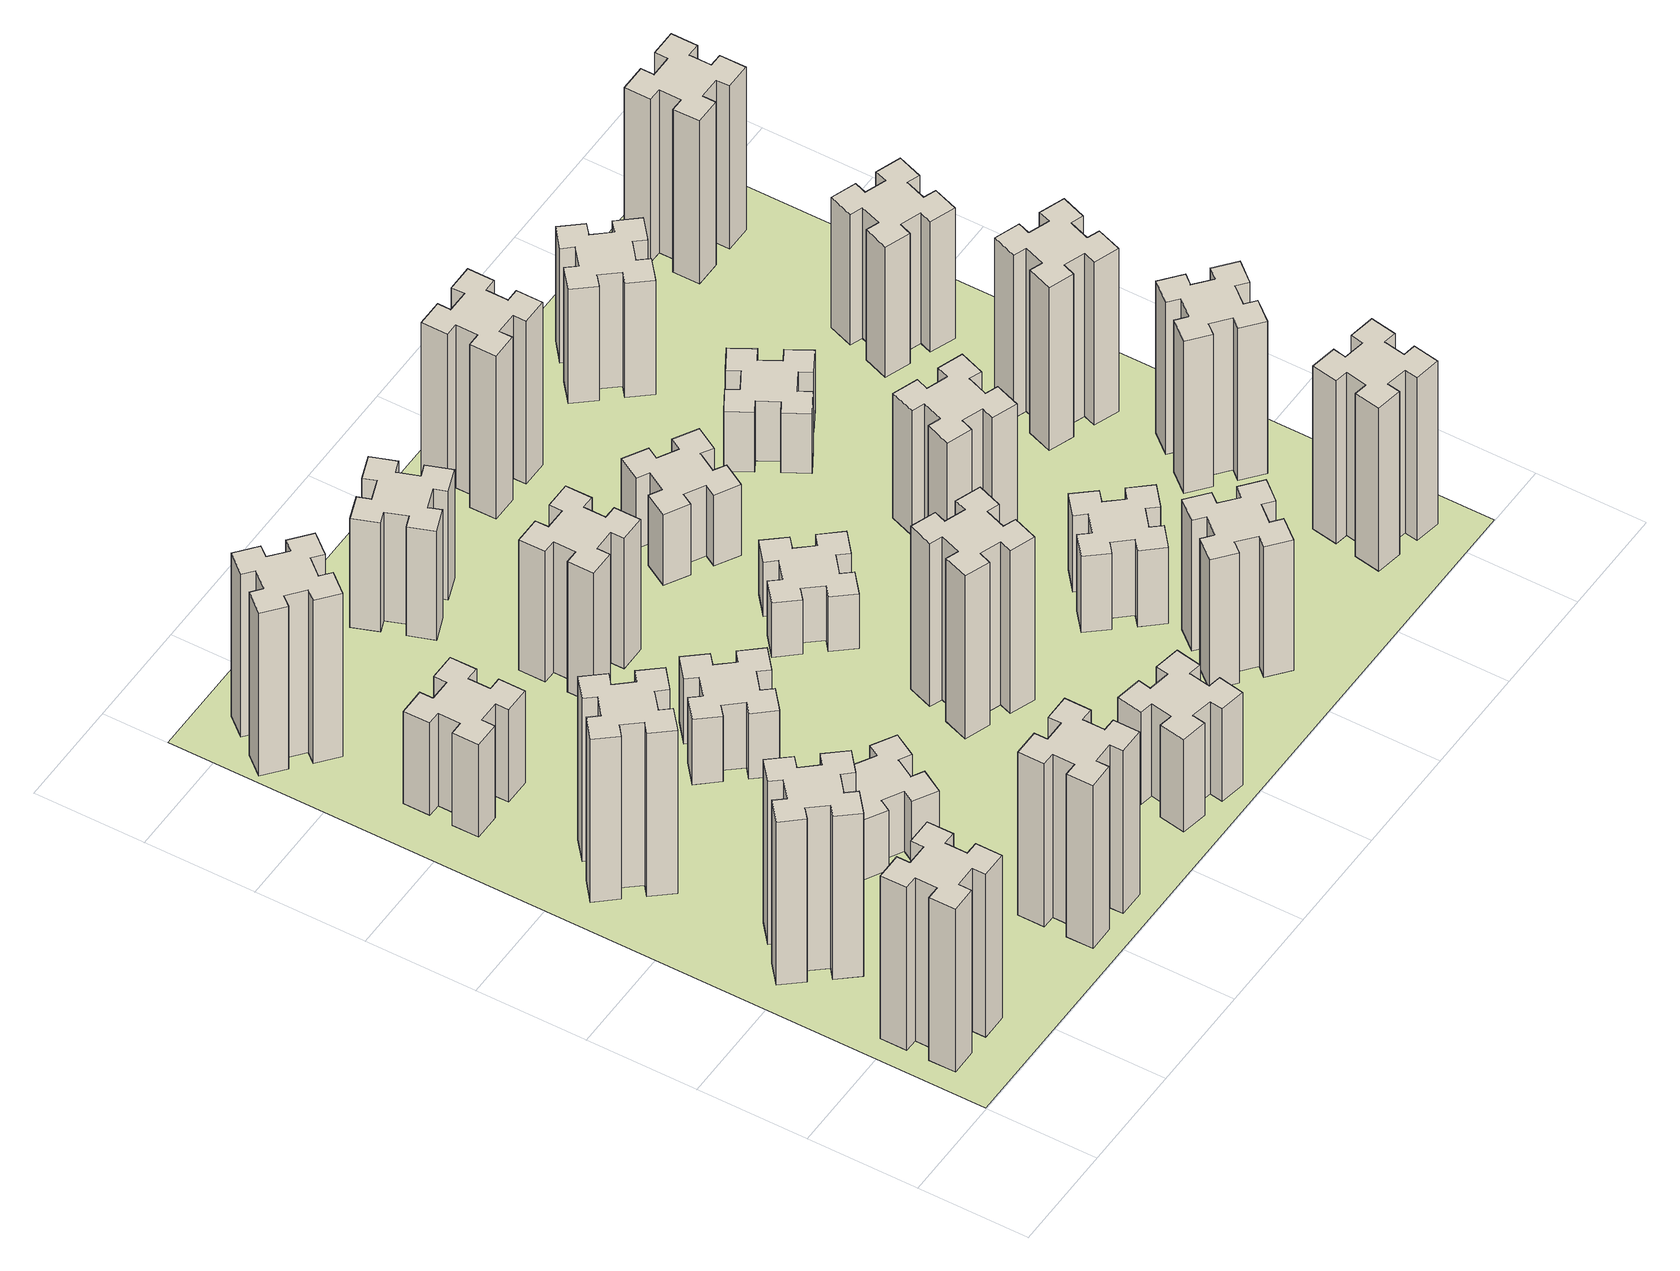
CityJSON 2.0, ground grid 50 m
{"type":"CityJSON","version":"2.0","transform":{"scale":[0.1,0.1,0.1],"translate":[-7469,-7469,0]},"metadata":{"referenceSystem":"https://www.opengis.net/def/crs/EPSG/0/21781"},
"CityObjects":{
"building1":{"type":"Building","attributes":{"class":"1000","function":"1000","usage":"1000","yearOfConstruction":2016,"roofType":"1000","measuredHeight":90,"storeysAboveGround":30,"storeysBelowGround":0},"geometry":[{"type":"Solid","lod":"1","boundaries":[[[[0,1,2,3,4,5,6,7,8,9,10,11,12,13,14,15,16,17,18,19]],[[17,16,20,21]],[[16,15,22,20]],[[15,14,23,22]],[[14,13,24,23]],[[13,12,25,24]],[[12,11,26,25]],[[11,10,27,26]],[[10,9,28,27]],[[9,8,29,28]],[[8,7,30,29]],[[7,6,31,30]],[[6,5,32,31]],[[5,4,33,32]],[[4,3,34,33]],[[3,2,35,34]],[[2,1,36,35]],[[1,0,37,36]],[[0,19,38,37]],[[19,18,39,38]],[[18,17,21,39]],[[24,25,26,27,28,29,30,31,32,33,34,35,36,37,38,39,21,20,22,23]]]]}]},
"building2":{"type":"Building","attributes":{"class":"1000","function":"1000","usage":"1000","yearOfConstruction":2016,"roofType":"1000","measuredHeight":90,"storeysAboveGround":30,"storeysBelowGround":0},"geometry":[{"type":"Solid","lod":"1","boundaries":[[[[40,41,42,43,44,45,46,47,48,49,50,51,52,53,54,55,56,57,58,59]],[[57,56,60,61]],[[56,55,62,60]],[[55,54,63,62]],[[54,53,64,63]],[[53,52,65,64]],[[52,51,66,65]],[[51,50,67,66]],[[50,49,68,67]],[[49,48,69,68]],[[48,47,70,69]],[[47,46,71,70]],[[46,45,72,71]],[[45,44,73,72]],[[44,43,74,73]],[[43,42,75,74]],[[42,41,76,75]],[[41,40,77,76]],[[40,59,78,77]],[[59,58,79,78]],[[58,57,61,79]],[[64,65,66,67,68,69,70,71,72,73,74,75,76,77,78,79,61,60,62,63]]]]}]},
"building3":{"type":"Building","attributes":{"class":"1000","function":"1000","usage":"1000","yearOfConstruction":2016,"roofType":"1000","measuredHeight":90,"storeysAboveGround":30,"storeysBelowGround":0},"geometry":[{"type":"Solid","lod":"1","boundaries":[[[[80,81,82,83,84,85,86,87,88,89,90,91,92,93,94,95,96,97,98,99]],[[97,96,100,101]],[[96,95,102,100]],[[95,94,103,102]],[[94,93,104,103]],[[93,92,105,104]],[[92,91,106,105]],[[91,90,107,106]],[[90,89,108,107]],[[89,88,109,108]],[[88,87,110,109]],[[87,86,111,110]],[[86,85,112,111]],[[85,84,113,112]],[[84,83,114,113]],[[83,82,115,114]],[[82,81,116,115]],[[81,80,117,116]],[[80,99,118,117]],[[99,98,119,118]],[[98,97,101,119]],[[104,105,106,107,108,109,110,111,112,113,114,115,116,117,118,119,101,100,102,103]]]]}]},
"building4":{"type":"Building","attributes":{"class":"1000","function":"1000","usage":"1000","yearOfConstruction":2016,"roofType":"1000","measuredHeight":51,"storeysAboveGround":30,"storeysBelowGround":0},"geometry":[{"type":"Solid","lod":"1","boundaries":[[[[120,121,122,123,124,125,126,127,128,129,130,131,132,133,134,135,136,137,138,139]],[[137,136,140,141]],[[136,135,142,140]],[[135,134,143,142]],[[134,133,144,143]],[[133,132,145,144]],[[132,131,146,145]],[[131,130,147,146]],[[130,129,148,147]],[[129,128,149,148]],[[128,127,150,149]],[[127,126,151,150]],[[126,125,152,151]],[[125,124,153,152]],[[124,123,154,153]],[[123,122,155,154]],[[122,121,156,155]],[[121,120,157,156]],[[120,139,158,157]],[[139,138,159,158]],[[138,137,141,159]],[[144,145,146,147,148,149,150,151,152,153,154,155,156,157,158,159,141,140,142,143]]]]}]},
"building5":{"type":"Building","attributes":{"class":"1000","function":"1000","usage":"1000","yearOfConstruction":2016,"roofType":"1000","measuredHeight":90,"storeysAboveGround":30,"storeysBelowGround":0},"geometry":[{"type":"Solid","lod":"1","boundaries":[[[[160,161,162,163,164,165,166,167,168,169,170,171,172,173,174,175,176,177,178,179]],[[177,176,180,181]],[[176,175,182,180]],[[175,174,183,182]],[[174,173,184,183]],[[173,172,185,184]],[[172,171,186,185]],[[171,170,187,186]],[[170,169,188,187]],[[169,168,189,188]],[[168,167,190,189]],[[167,166,191,190]],[[166,165,192,191]],[[165,164,193,192]],[[164,163,194,193]],[[163,162,195,194]],[[162,161,196,195]],[[161,160,197,196]],[[160,179,198,197]],[[179,178,199,198]],[[178,177,181,199]],[[184,185,186,187,188,189,190,191,192,193,194,195,196,197,198,199,181,180,182,183]]]]}]},
"building6":{"type":"Building","attributes":{"class":"1000","function":"1000","usage":"1000","yearOfConstruction":2016,"roofType":"1000","measuredHeight":90,"storeysAboveGround":30,"storeysBelowGround":0},"geometry":[{"type":"Solid","lod":"1","boundaries":[[[[200,201,202,203,204,205,206,207,208,209,210,211,212,213,214,215,216,217,218,219]],[[217,216,220,221]],[[216,215,222,220]],[[215,214,223,222]],[[214,213,224,223]],[[213,212,225,224]],[[212,211,226,225]],[[211,210,227,226]],[[210,209,228,227]],[[209,208,229,228]],[[208,207,230,229]],[[207,206,231,230]],[[206,205,232,231]],[[205,204,233,232]],[[204,203,234,233]],[[203,202,235,234]],[[202,201,236,235]],[[201,200,237,236]],[[200,219,238,237]],[[219,218,239,238]],[[218,217,221,239]],[[224,225,226,227,228,229,230,231,232,233,234,235,236,237,238,239,221,220,222,223]]]]}]},
"building7":{"type":"Building","attributes":{"class":"1000","function":"1000","usage":"1000","yearOfConstruction":2016,"roofType":"1000","measuredHeight":33,"storeysAboveGround":30,"storeysBelowGround":0},"geometry":[{"type":"Solid","lod":"1","boundaries":[[[[240,241,242,243,244,245,246,247,248,249,250,251,252,253,254,255,256,257,258,259]],[[257,256,260,261]],[[256,255,262,260]],[[255,254,263,262]],[[254,253,264,263]],[[253,252,265,264]],[[252,251,266,265]],[[251,250,267,266]],[[250,249,268,267]],[[249,248,269,268]],[[248,247,270,269]],[[247,246,271,270]],[[246,245,272,271]],[[245,244,273,272]],[[244,243,274,273]],[[243,242,275,274]],[[242,241,276,275]],[[241,240,277,276]],[[240,259,278,277]],[[259,258,279,278]],[[258,257,261,279]],[[264,265,266,267,268,269,270,271,272,273,274,275,276,277,278,279,261,260,262,263]]]]}]},
"building8":{"type":"Building","attributes":{"class":"1000","function":"1000","usage":"1000","yearOfConstruction":2016,"roofType":"1000","measuredHeight":36,"storeysAboveGround":30,"storeysBelowGround":0},"geometry":[{"type":"Solid","lod":"1","boundaries":[[[[280,281,282,283,284,285,286,287,288,289,290,291,292,293,294,295,296,297,298,299]],[[297,296,300,301]],[[296,295,302,300]],[[295,294,303,302]],[[294,293,304,303]],[[293,292,305,304]],[[292,291,306,305]],[[291,290,307,306]],[[290,289,308,307]],[[289,288,309,308]],[[288,287,310,309]],[[287,286,311,310]],[[286,285,312,311]],[[285,284,313,312]],[[284,283,314,313]],[[283,282,315,314]],[[282,281,316,315]],[[281,280,317,316]],[[280,299,318,317]],[[299,298,319,318]],[[298,297,301,319]],[[304,305,306,307,308,309,310,311,312,313,314,315,316,317,318,319,301,300,302,303]]]]}]},
"building9":{"type":"Building","attributes":{"class":"1000","function":"1000","usage":"1000","yearOfConstruction":2016,"roofType":"1000","measuredHeight":51,"storeysAboveGround":30,"storeysBelowGround":0},"geometry":[{"type":"Solid","lod":"1","boundaries":[[[[320,321,322,323,324,325,326,327,328,329,330,331,332,333,334,335,336,337,338,339]],[[337,336,340,341]],[[336,335,342,340]],[[335,334,343,342]],[[334,333,344,343]],[[333,332,345,344]],[[332,331,346,345]],[[331,330,347,346]],[[330,329,348,347]],[[329,328,349,348]],[[328,327,350,349]],[[327,326,351,350]],[[326,325,352,351]],[[325,324,353,352]],[[324,323,354,353]],[[323,322,355,354]],[[322,321,356,355]],[[321,320,357,356]],[[320,339,358,357]],[[339,338,359,358]],[[338,337,341,359]],[[344,345,346,347,348,349,350,351,352,353,354,355,356,357,358,359,341,340,342,343]]]]}]},
"building10":{"type":"Building","attributes":{"class":"1000","function":"1000","usage":"1000","yearOfConstruction":2016,"roofType":"1000","measuredHeight":72,"storeysAboveGround":30,"storeysBelowGround":0},"geometry":[{"type":"Solid","lod":"1","boundaries":[[[[360,361,362,363,364,365,366,367,368,369,370,371,372,373,374,375,376,377,378,379]],[[377,376,380,381]],[[376,375,382,380]],[[375,374,383,382]],[[374,373,384,383]],[[373,372,385,384]],[[372,371,386,385]],[[371,370,387,386]],[[370,369,388,387]],[[369,368,389,388]],[[368,367,390,389]],[[367,366,391,390]],[[366,365,392,391]],[[365,364,393,392]],[[364,363,394,393]],[[363,362,395,394]],[[362,361,396,395]],[[361,360,397,396]],[[360,379,398,397]],[[379,378,399,398]],[[378,377,381,399]],[[384,385,386,387,388,389,390,391,392,393,394,395,396,397,398,399,381,380,382,383]]]]}]},
"building11":{"type":"Building","attributes":{"class":"1000","function":"1000","usage":"1000","yearOfConstruction":2016,"roofType":"1000","measuredHeight":60,"storeysAboveGround":30,"storeysBelowGround":0},"geometry":[{"type":"Solid","lod":"1","boundaries":[[[[400,401,402,403,404,405,406,407,408,409,410,411,412,413,414,415,416,417,418,419]],[[417,416,420,421]],[[416,415,422,420]],[[415,414,423,422]],[[414,413,424,423]],[[413,412,425,424]],[[412,411,426,425]],[[411,410,427,426]],[[410,409,428,427]],[[409,408,429,428]],[[408,407,430,429]],[[407,406,431,430]],[[406,405,432,431]],[[405,404,433,432]],[[404,403,434,433]],[[403,402,435,434]],[[402,401,436,435]],[[401,400,437,436]],[[400,419,438,437]],[[419,418,439,438]],[[418,417,421,439]],[[424,425,426,427,428,429,430,431,432,433,434,435,436,437,438,439,421,420,422,423]]]]}]},
"building12":{"type":"Building","attributes":{"class":"1000","function":"1000","usage":"1000","yearOfConstruction":2016,"roofType":"1000","measuredHeight":90,"storeysAboveGround":30,"storeysBelowGround":0},"geometry":[{"type":"Solid","lod":"1","boundaries":[[[[440,441,442,443,444,445,446,447,448,449,450,451,452,453,454,455,456,457,458,459]],[[457,456,460,461]],[[456,455,462,460]],[[455,454,463,462]],[[454,453,464,463]],[[453,452,465,464]],[[452,451,466,465]],[[451,450,467,466]],[[450,449,468,467]],[[449,448,469,468]],[[448,447,470,469]],[[447,446,471,470]],[[446,445,472,471]],[[445,444,473,472]],[[444,443,474,473]],[[443,442,475,474]],[[442,441,476,475]],[[441,440,477,476]],[[440,459,478,477]],[[459,458,479,478]],[[458,457,461,479]],[[464,465,466,467,468,469,470,471,472,473,474,475,476,477,478,479,461,460,462,463]]]]}]},
"building13":{"type":"Building","attributes":{"class":"1000","function":"1000","usage":"1000","yearOfConstruction":2016,"roofType":"1000","measuredHeight":30,"storeysAboveGround":30,"storeysBelowGround":0},"geometry":[{"type":"Solid","lod":"1","boundaries":[[[[480,481,482,483,484,485,486,487,488,489,490,491,492,493,494,495,496,497,498,499]],[[497,496,500,501]],[[496,495,502,500]],[[495,494,503,502]],[[494,493,504,503]],[[493,492,505,504]],[[492,491,506,505]],[[491,490,507,506]],[[490,489,508,507]],[[489,488,509,508]],[[488,487,510,509]],[[487,486,511,510]],[[486,485,512,511]],[[485,484,513,512]],[[484,483,514,513]],[[483,482,515,514]],[[482,481,516,515]],[[481,480,517,516]],[[480,499,518,517]],[[499,498,519,518]],[[498,497,501,519]],[[504,505,506,507,508,509,510,511,512,513,514,515,516,517,518,519,501,500,502,503]]]]}]},
"building14":{"type":"Building","attributes":{"class":"1000","function":"1000","usage":"1000","yearOfConstruction":2016,"roofType":"1000","measuredHeight":39,"storeysAboveGround":30,"storeysBelowGround":0},"geometry":[{"type":"Solid","lod":"1","boundaries":[[[[520,521,522,523,524,525,526,527,528,529,530,531,532,533,534,535,536,537,538,539]],[[537,536,540,541]],[[536,535,542,540]],[[535,534,543,542]],[[534,533,544,543]],[[533,532,545,544]],[[532,531,546,545]],[[531,530,547,546]],[[530,529,548,547]],[[529,528,549,548]],[[528,527,550,549]],[[527,526,551,550]],[[526,525,552,551]],[[525,524,553,552]],[[524,523,554,553]],[[523,522,555,554]],[[522,521,556,555]],[[521,520,557,556]],[[520,539,558,557]],[[539,538,559,558]],[[538,537,541,559]],[[544,545,546,547,548,549,550,551,552,553,554,555,556,557,558,559,541,540,542,543]]]]}]},
"building15":{"type":"Building","attributes":{"class":"1000","function":"1000","usage":"1000","yearOfConstruction":2016,"roofType":"1000","measuredHeight":72,"storeysAboveGround":30,"storeysBelowGround":0},"geometry":[{"type":"Solid","lod":"1","boundaries":[[[[560,561,562,563,564,565,566,567,568,569,570,571,572,573,574,575,576,577,578,579]],[[577,576,580,581]],[[576,575,582,580]],[[575,574,583,582]],[[574,573,584,583]],[[573,572,585,584]],[[572,571,586,585]],[[571,570,587,586]],[[570,569,588,587]],[[569,568,589,588]],[[568,567,590,589]],[[567,566,591,590]],[[566,565,592,591]],[[565,564,593,592]],[[564,563,594,593]],[[563,562,595,594]],[[562,561,596,595]],[[561,560,597,596]],[[560,579,598,597]],[[579,578,599,598]],[[578,577,581,599]],[[584,585,586,587,588,589,590,591,592,593,594,595,596,597,598,599,581,580,582,583]]]]}]},
"building16":{"type":"Building","attributes":{"class":"1000","function":"1000","usage":"1000","yearOfConstruction":2016,"roofType":"1000","measuredHeight":90,"storeysAboveGround":30,"storeysBelowGround":0},"geometry":[{"type":"Solid","lod":"1","boundaries":[[[[600,601,602,603,604,605,606,607,608,609,610,611,612,613,614,615,616,617,618,619]],[[617,616,620,621]],[[616,615,622,620]],[[615,614,623,622]],[[614,613,624,623]],[[613,612,625,624]],[[612,611,626,625]],[[611,610,627,626]],[[610,609,628,627]],[[609,608,629,628]],[[608,607,630,629]],[[607,606,631,630]],[[606,605,632,631]],[[605,604,633,632]],[[604,603,634,633]],[[603,602,635,634]],[[602,601,636,635]],[[601,600,637,636]],[[600,619,638,637]],[[619,618,639,638]],[[618,617,621,639]],[[624,625,626,627,628,629,630,631,632,633,634,635,636,637,638,639,621,620,622,623]]]]}]},
"building17":{"type":"Building","attributes":{"class":"1000","function":"1000","usage":"1000","yearOfConstruction":2016,"roofType":"1000","measuredHeight":42,"storeysAboveGround":30,"storeysBelowGround":0},"geometry":[{"type":"Solid","lod":"1","boundaries":[[[[640,641,642,643,644,645,646,647,648,649,650,651,652,653,654,655,656,657,658,659]],[[657,656,660,661]],[[656,655,662,660]],[[655,654,663,662]],[[654,653,664,663]],[[653,652,665,664]],[[652,651,666,665]],[[651,650,667,666]],[[650,649,668,667]],[[649,648,669,668]],[[648,647,670,669]],[[647,646,671,670]],[[646,645,672,671]],[[645,644,673,672]],[[644,643,674,673]],[[643,642,675,674]],[[642,641,676,675]],[[641,640,677,676]],[[640,659,678,677]],[[659,658,679,678]],[[658,657,661,679]],[[664,665,666,667,668,669,670,671,672,673,674,675,676,677,678,679,661,660,662,663]]]]}]},
"building18":{"type":"Building","attributes":{"class":"1000","function":"1000","usage":"1000","yearOfConstruction":2016,"roofType":"1000","measuredHeight":69,"storeysAboveGround":30,"storeysBelowGround":0},"geometry":[{"type":"Solid","lod":"1","boundaries":[[[[680,681,682,683,684,685,686,687,688,689,690,691,692,693,694,695,696,697,698,699]],[[697,696,700,701]],[[696,695,702,700]],[[695,694,703,702]],[[694,693,704,703]],[[693,692,705,704]],[[692,691,706,705]],[[691,690,707,706]],[[690,689,708,707]],[[689,688,709,708]],[[688,687,710,709]],[[687,686,711,710]],[[686,685,712,711]],[[685,684,713,712]],[[684,683,714,713]],[[683,682,715,714]],[[682,681,716,715]],[[681,680,717,716]],[[680,699,718,717]],[[699,698,719,718]],[[698,697,701,719]],[[704,705,706,707,708,709,710,711,712,713,714,715,716,717,718,719,701,700,702,703]]]]}]},
"building19":{"type":"Building","attributes":{"class":"1000","function":"1000","usage":"1000","yearOfConstruction":2016,"roofType":"1000","measuredHeight":33,"storeysAboveGround":30,"storeysBelowGround":0},"geometry":[{"type":"Solid","lod":"1","boundaries":[[[[720,721,722,723,724,725,726,727,728,729,730,731,732,733,734,735,736,737,738,739]],[[737,736,740,741]],[[736,735,742,740]],[[735,734,743,742]],[[734,733,744,743]],[[733,732,745,744]],[[732,731,746,745]],[[731,730,747,746]],[[730,729,748,747]],[[729,728,749,748]],[[728,727,750,749]],[[727,726,751,750]],[[726,725,752,751]],[[725,724,753,752]],[[724,723,754,753]],[[723,722,755,754]],[[722,721,756,755]],[[721,720,757,756]],[[720,739,758,757]],[[739,738,759,758]],[[738,737,741,759]],[[744,745,746,747,748,749,750,751,752,753,754,755,756,757,758,759,741,740,742,743]]]]}]},
"building20":{"type":"Building","attributes":{"class":"1000","function":"1000","usage":"1000","yearOfConstruction":2016,"roofType":"1000","measuredHeight":90,"storeysAboveGround":30,"storeysBelowGround":0},"geometry":[{"type":"Solid","lod":"1","boundaries":[[[[760,761,762,763,764,765,766,767,768,769,770,771,772,773,774,775,776,777,778,779]],[[777,776,780,781]],[[776,775,782,780]],[[775,774,783,782]],[[774,773,784,783]],[[773,772,785,784]],[[772,771,786,785]],[[771,770,787,786]],[[770,769,788,787]],[[769,768,789,788]],[[768,767,790,789]],[[767,766,791,790]],[[766,765,792,791]],[[765,764,793,792]],[[764,763,794,793]],[[763,762,795,794]],[[762,761,796,795]],[[761,760,797,796]],[[760,779,798,797]],[[779,778,799,798]],[[778,777,781,799]],[[784,785,786,787,788,789,790,791,792,793,794,795,796,797,798,799,781,780,782,783]]]]}]},
"building21":{"type":"Building","attributes":{"class":"1000","function":"1000","usage":"1000","yearOfConstruction":2016,"roofType":"1000","measuredHeight":63,"storeysAboveGround":30,"storeysBelowGround":0},"geometry":[{"type":"Solid","lod":"1","boundaries":[[[[800,801,802,803,804,805,806,807,808,809,810,811,812,813,814,815,816,817,818,819]],[[817,816,820,821]],[[816,815,822,820]],[[815,814,823,822]],[[814,813,824,823]],[[813,812,825,824]],[[812,811,826,825]],[[811,810,827,826]],[[810,809,828,827]],[[809,808,829,828]],[[808,807,830,829]],[[807,806,831,830]],[[806,805,832,831]],[[805,804,833,832]],[[804,803,834,833]],[[803,802,835,834]],[[802,801,836,835]],[[801,800,837,836]],[[800,819,838,837]],[[819,818,839,838]],[[818,817,821,839]],[[824,825,826,827,828,829,830,831,832,833,834,835,836,837,838,839,821,820,822,823]]]]}]},
"building22":{"type":"Building","attributes":{"class":"1000","function":"1000","usage":"1000","yearOfConstruction":2016,"roofType":"1000","measuredHeight":84,"storeysAboveGround":30,"storeysBelowGround":0},"geometry":[{"type":"Solid","lod":"1","boundaries":[[[[840,841,842,843,844,845,846,847,848,849,850,851,852,853,854,855,856,857,858,859]],[[857,856,860,861]],[[856,855,862,860]],[[855,854,863,862]],[[854,853,864,863]],[[853,852,865,864]],[[852,851,866,865]],[[851,850,867,866]],[[850,849,868,867]],[[849,848,869,868]],[[848,847,870,869]],[[847,846,871,870]],[[846,845,872,871]],[[845,844,873,872]],[[844,843,874,873]],[[843,842,875,874]],[[842,841,876,875]],[[841,840,877,876]],[[840,859,878,877]],[[859,858,879,878]],[[858,857,861,879]],[[864,865,866,867,868,869,870,871,872,873,874,875,876,877,878,879,861,860,862,863]]]]}]},
"building23":{"type":"Building","attributes":{"class":"1000","function":"1000","usage":"1000","yearOfConstruction":2016,"roofType":"1000","measuredHeight":90,"storeysAboveGround":30,"storeysBelowGround":0},"geometry":[{"type":"Solid","lod":"1","boundaries":[[[[880,881,882,883,884,885,886,887,888,889,890,891,892,893,894,895,896,897,898,899]],[[897,896,900,901]],[[896,895,902,900]],[[895,894,903,902]],[[894,893,904,903]],[[893,892,905,904]],[[892,891,906,905]],[[891,890,907,906]],[[890,889,908,907]],[[889,888,909,908]],[[888,887,910,909]],[[887,886,911,910]],[[886,885,912,911]],[[885,884,913,912]],[[884,883,914,913]],[[883,882,915,914]],[[882,881,916,915]],[[881,880,917,916]],[[880,899,918,917]],[[899,898,919,918]],[[898,897,901,919]],[[904,905,906,907,908,909,910,911,912,913,914,915,916,917,918,919,901,900,902,903]]]]}]},
"building24":{"type":"Building","attributes":{"class":"1000","function":"1000","usage":"1000","yearOfConstruction":2016,"roofType":"1000","measuredHeight":72,"storeysAboveGround":30,"storeysBelowGround":0},"geometry":[{"type":"Solid","lod":"1","boundaries":[[[[920,921,922,923,924,925,926,927,928,929,930,931,932,933,934,935,936,937,938,939]],[[937,936,940,941]],[[936,935,942,940]],[[935,934,943,942]],[[934,933,944,943]],[[933,932,945,944]],[[932,931,946,945]],[[931,930,947,946]],[[930,929,948,947]],[[929,928,949,948]],[[928,927,950,949]],[[927,926,951,950]],[[926,925,952,951]],[[925,924,953,952]],[[924,923,954,953]],[[923,922,955,954]],[[922,921,956,955]],[[921,920,957,956]],[[920,939,958,957]],[[939,938,959,958]],[[938,937,941,959]],[[944,945,946,947,948,949,950,951,952,953,954,955,956,957,958,959,941,940,942,943]]]]}]},
"building25":{"type":"Building","attributes":{"class":"1000","function":"1000","usage":"1000","yearOfConstruction":2016,"roofType":"1000","measuredHeight":90,"storeysAboveGround":30,"storeysBelowGround":0},"geometry":[{"type":"Solid","lod":"1","boundaries":[[[[960,961,962,963,964,965,966,967,968,969,970,971,972,973,974,975,976,977,978,979]],[[977,976,980,981]],[[976,975,982,980]],[[975,974,983,982]],[[974,973,984,983]],[[973,972,985,984]],[[972,971,986,985]],[[971,970,987,986]],[[970,969,988,987]],[[969,968,989,988]],[[968,967,990,989]],[[967,966,991,990]],[[966,965,992,991]],[[965,964,993,992]],[[964,963,994,993]],[[963,962,995,994]],[[962,961,996,995]],[[961,960,997,996]],[[960,979,998,997]],[[979,978,999,998]],[[978,977,981,999]],[[984,985,986,987,988,989,990,991,992,993,994,995,996,997,998,999,981,980,982,983]]]]}]},
"landuse1":{"type":"LandUse","attributes":{"name":"plot1","function":"1010"},"geometry":[{"type":"MultiSurface","lod":"1","boundaries":[[[1000,1001,1002,1003]]]}]}
},
"vertices":[
[165,425,0],[165,325,0],[105,325,0],[105,205,0],[225,205,0],[225,265,0],[325,265,0],[325,205,0],[445,205,0],[445,325,0],[385,325,0],[385,425,0],[445,425,0],[445,545,0],[325,545,0],[325,485,0],[225,485,0],[225,545,0],[105,545,0],[105,425,0],[225,485,900],[225,545,900],[325,485,900],[325,545,900],[445,545,900],[445,425,900],[385,425,900],[385,325,900],[445,325,900],[445,205,900],[325,205,900],[325,265,900],[225,265,900],[225,205,900],[105,205,900],[105,325,900],[165,325,900],[165,425,900],[105,425,900],[105,545,900],
[492,1048,0],[427,1124,0],[473,1163,0],[396,1255,0],[304,1178,0],[343,1132,0],[266,1067,0],[228,1113,0],[136,1036,0],[213,944,0],[259,983,0],[323,906,0],[277,868,0],[354,776,0],[446,853,0],[408,899,0],[484,963,0],[523,917,0],[615,994,0],[538,1086,0],[484,963,900],[523,917,900],[408,899,900],[446,853,900],[354,776,900],[277,868,900],[323,906,900],[259,983,900],[213,944,900],[136,1036,900],[228,1113,900],[266,1067,900],[343,1132,900],[304,1178,900],[396,1255,900],[473,1163,900],[427,1124,900],[492,1048,900],[538,1086,900],[615,994,900],
[492,1888,0],[427,1964,0],[473,2003,0],[396,2095,0],[304,2018,0],[343,1972,0],[266,1907,0],[228,1953,0],[136,1876,0],[213,1784,0],[259,1823,0],[323,1746,0],[277,1708,0],[354,1616,0],[446,1693,0],[408,1739,0],[484,1803,0],[523,1757,0],[615,1834,0],[538,1926,0],[484,1803,900],[523,1757,900],[408,1739,900],[446,1693,900],[354,1616,900],[277,1708,900],[323,1746,900],[259,1823,900],[213,1784,900],[136,1876,900],[228,1953,900],[266,1907,900],[343,1972,900],[304,2018,900],[396,2095,900],[473,2003,900],[427,1964,900],[492,1888,900],[538,1926,900],[615,1834,900],
[485,2545,0],[485,2645,0],[545,2645,0],[545,2765,0],[425,2765,0],[425,2705,0],[325,2705,0],[325,2765,0],[205,2765,0],[205,2645,0],[265,2645,0],[265,2545,0],[205,2545,0],[205,2425,0],[325,2425,0],[325,2485,0],[425,2485,0],[425,2425,0],[545,2425,0],[545,2545,0],[425,2485,510],[425,2425,510],[325,2485,510],[325,2425,510],[205,2425,510],[205,2545,510],[265,2545,510],[265,2645,510],[205,2645,510],[205,2765,510],[325,2765,510],[325,2705,510],[425,2705,510],[425,2765,510],[545,2765,510],[545,2645,510],[485,2645,510],[485,2545,510],[545,2545,510],[545,2425,510],
[1225,225,0],[1225,325,0],[1285,325,0],[1285,445,0],[1165,445,0],[1165,385,0],[1065,385,0],[1065,445,0],[945,445,0],[945,325,0],[1005,325,0],[1005,225,0],[945,225,0],[945,105,0],[1065,105,0],[1065,165,0],[1165,165,0],[1165,105,0],[1285,105,0],[1285,225,0],[1165,165,900],[1165,105,900],[1065,165,900],[1065,105,900],[945,105,900],[945,225,900],[1005,225,900],[1005,325,900],[945,325,900],[945,445,900],[1065,445,900],[1065,385,900],[1165,385,900],[1165,445,900],[1285,445,900],[1285,325,900],[1225,325,900],[1225,225,900],[1285,225,900],[1285,105,900],
[384,3387,0],[308,3452,0],[346,3498,0],[254,3575,0],[177,3483,0],[223,3444,0],[159,3368,0],[113,3406,0],[36,3314,0],[128,3237,0],[166,3283,0],[243,3219,0],[204,3173,0],[296,3096,0],[373,3188,0],[327,3226,0],[392,3303,0],[438,3264,0],[515,3356,0],[423,3433,0],[392,3303,900],[438,3264,900],[327,3226,900],[373,3188,900],[296,3096,900],[204,3173,900],[243,3219,900],[166,3283,900],[128,3237,900],[36,3314,900],[113,3406,900],[159,3368,900],[223,3444,900],[177,3483,900],[254,3575,900],[346,3498,900],[308,3452,900],[384,3387,900],[423,3433,900],[515,3356,900],
[1086,1017,0],[1136,1104,0],[1188,1074,0],[1248,1178,0],[1144,1238,0],[1114,1186,0],[1027,1236,0],[1057,1288,0],[953,1348,0],[893,1244,0],[945,1214,0],[895,1127,0],[843,1157,0],[783,1053,0],[887,993,0],[917,1045,0],[1004,995,0],[974,943,0],[1078,883,0],[1138,987,0],[1004,995,330],[974,943,330],[917,1045,330],[887,993,330],[783,1053,330],[843,1157,330],[895,1127,330],[945,1214,330],[893,1244,330],[953,1348,330],[1057,1288,330],[1027,1236,330],[1114,1186,330],[1144,1238,330],[1248,1178,330],[1188,1074,330],[1136,1104,330],[1086,1017,330],[1138,987,330],[1078,883,330],
[1083,1972,0],[1006,1907,0],[968,1953,0],[876,1876,0],[953,1784,0],[999,1823,0],[1063,1746,0],[1017,1708,0],[1094,1616,0],[1186,1693,0],[1148,1739,0],[1224,1803,0],[1263,1757,0],[1355,1834,0],[1278,1926,0],[1232,1888,0],[1167,1964,0],[1213,2003,0],[1136,2095,0],[1044,2018,0],[1167,1964,360],[1213,2003,360],[1232,1888,360],[1278,1926,360],[1355,1834,360],[1263,1757,360],[1224,1803,360],[1148,1739,360],[1186,1693,360],[1094,1616,360],[1017,1708,360],[1063,1746,360],[999,1823,360],[953,1784,360],[876,1876,360],[968,1953,360],[1006,1907,360],[1083,1972,360],[1044,2018,360],[1136,2095,360],
[1756,344,0],[1738,245,0],[1679,256,0],[1658,137,0],[1777,117,0],[1787,176,0],[1885,158,0],[1875,99,0],[1993,78,0],[2014,197,0],[1955,207,0],[1972,305,0],[2031,295,0],[2052,413,0],[1934,434,0],[1924,375,0],[1825,392,0],[1836,451,0],[1717,472,0],[1697,354,0],[1825,392,510],[1836,451,510],[1924,375,510],[1934,434,510],[2052,413,510],[2031,295,510],[1972,305,510],[1955,207,510],[2014,197,510],[1993,78,510],[1875,99,510],[1885,158,510],[1787,176,510],[1777,117,510],[1658,137,510],[1679,256,510],[1738,245,510],[1756,344,510],[1697,354,510],[1717,472,510],
[1165,2485,0],[1265,2485,0],[1265,2425,0],[1385,2425,0],[1385,2545,0],[1325,2545,0],[1325,2645,0],[1385,2645,0],[1385,2765,0],[1265,2765,0],[1265,2705,0],[1165,2705,0],[1165,2765,0],[1045,2765,0],[1045,2645,0],[1105,2645,0],[1105,2545,0],[1045,2545,0],[1045,2425,0],[1165,2425,0],[1105,2545,720],[1045,2545,720],[1105,2645,720],[1045,2645,720],[1045,2765,720],[1165,2765,720],[1165,2705,720],[1265,2705,720],[1265,2765,720],[1385,2765,720],[1385,2645,720],[1325,2645,720],[1325,2545,720],[1385,2545,720],[1385,2425,720],[1265,2425,720],[1265,2485,720],[1165,2485,720],[1165,2425,720],[1045,2425,720],
[1125,3456,0],[1031,3422,0],[1010,3478,0],[897,3437,0],[939,3324,0],[995,3345,0],[1029,3251,0],[973,3230,0],[1014,3117,0],[1127,3159,0],[1106,3215,0],[1200,3249,0],[1220,3193,0],[1333,3234,0],[1292,3347,0],[1236,3326,0],[1202,3420,0],[1258,3440,0],[1217,3553,0],[1104,3512,0],[1202,3420,600],[1258,3440,600],[1236,3326,600],[1292,3347,600],[1333,3234,600],[1220,3193,600],[1200,3249,600],[1106,3215,600],[1127,3159,600],[1014,3117,600],[973,3230,600],[1029,3251,600],[995,3345,600],[939,3324,600],[897,3437,600],[1010,3478,600],[1031,3422,600],[1125,3456,600],[1104,3512,600],[1217,3553,600],
[1769,1300,0],[1735,1206,0],[1679,1227,0],[1637,1114,0],[1750,1073,0],[1771,1129,0],[1865,1095,0],[1844,1039,0],[1957,997,0],[1998,1110,0],[1942,1131,0],[1976,1225,0],[2032,1204,0],[2073,1317,0],[1960,1358,0],[1940,1302,0],[1846,1336,0],[1867,1392,0],[1754,1433,0],[1713,1320,0],[1846,1336,900],[1867,1392,900],[1940,1302,900],[1960,1358,900],[2073,1317,900],[2032,1204,900],[1976,1225,900],[1942,1131,900],[1998,1110,900],[1957,997,900],[1844,1039,900],[1865,1095,900],[1771,1129,900],[1750,1073,900],[1637,1114,900],[1679,1227,900],[1735,1206,900],[1769,1300,900],[1713,1320,900],[1754,1433,900],
[1972,1988,0],[1907,2064,0],[1953,2103,0],[1876,2195,0],[1784,2118,0],[1823,2072,0],[1746,2007,0],[1708,2053,0],[1616,1976,0],[1693,1884,0],[1739,1923,0],[1803,1846,0],[1757,1808,0],[1834,1716,0],[1926,1793,0],[1888,1839,0],[1964,1903,0],[2003,1857,0],[2095,1934,0],[2018,2026,0],[1964,1903,300],[2003,1857,300],[1888,1839,300],[1926,1793,300],[1834,1716,300],[1757,1808,300],[1803,1846,300],[1739,1923,300],[1693,1884,300],[1616,1976,300],[1708,2053,300],[1746,2007,300],[1823,2072,300],[1784,2118,300],[1876,2195,300],[1953,2103,300],[1907,2064,300],[1972,1988,300],[2018,2026,300],[2095,1934,300],
[2026,2497,0],[2076,2584,0],[2128,2554,0],[2188,2658,0],[2084,2718,0],[2054,2666,0],[1967,2716,0],[1997,2768,0],[1893,2828,0],[1833,2724,0],[1885,2694,0],[1835,2607,0],[1783,2637,0],[1723,2533,0],[1827,2473,0],[1857,2525,0],[1944,2475,0],[1914,2423,0],[2018,2363,0],[2078,2467,0],[1944,2475,390],[1914,2423,390],[1857,2525,390],[1827,2473,390],[1723,2533,390],[1783,2637,390],[1835,2607,390],[1885,2694,390],[1833,2724,390],[1893,2828,390],[1997,2768,390],[1967,2716,390],[2054,2666,390],[2084,2718,390],[2188,2658,390],[2128,2554,390],[2076,2584,390],[2026,2497,390],[2078,2467,390],[2018,2363,390],
[2486,423,0],[2563,359,0],[2524,313,0],[2616,236,0],[2693,328,0],[2647,366,0],[2712,443,0],[2758,404,0],[2835,496,0],[2743,573,0],[2704,527,0],[2628,592,0],[2666,638,0],[2574,715,0],[2497,623,0],[2543,584,0],[2479,508,0],[2433,546,0],[2356,454,0],[2448,377,0],[2479,508,720],[2433,546,720],[2543,584,720],[2497,623,720],[2574,715,720],[2666,638,720],[2628,592,720],[2704,527,720],[2743,573,720],[2835,496,720],[2758,404,720],[2712,443,720],[2647,366,720],[2693,328,720],[2616,236,720],[2524,313,720],[2563,359,720],[2486,423,720],[2448,377,720],[2356,454,720],
[1965,3385,0],[1965,3485,0],[2025,3485,0],[2025,3605,0],[1905,3605,0],[1905,3545,0],[1805,3545,0],[1805,3605,0],[1685,3605,0],[1685,3485,0],[1745,3485,0],[1745,3385,0],[1685,3385,0],[1685,3265,0],[1805,3265,0],[1805,3325,0],[1905,3325,0],[1905,3265,0],[2025,3265,0],[2025,3385,0],[1905,3325,900],[1905,3265,900],[1805,3325,900],[1805,3265,900],[1685,3265,900],[1685,3385,900],[1745,3385,900],[1745,3485,900],[1685,3485,900],[1685,3605,900],[1805,3605,900],[1805,3545,900],[1905,3545,900],[1905,3605,900],[2025,3605,900],[2025,3485,900],[1965,3485,900],[1965,3385,900],[2025,3385,900],[2025,3265,900],
[2563,1132,0],[2486,1067,0],[2448,1113,0],[2356,1036,0],[2433,944,0],[2479,983,0],[2543,906,0],[2497,868,0],[2574,776,0],[2666,853,0],[2628,899,0],[2704,963,0],[2743,917,0],[2835,994,0],[2758,1086,0],[2712,1048,0],[2647,1124,0],[2693,1163,0],[2616,1255,0],[2524,1178,0],[2647,1124,420],[2693,1163,420],[2712,1048,420],[2758,1086,420],[2835,994,420],[2743,917,420],[2704,963,420],[2628,899,420],[2666,853,420],[2574,776,420],[2497,868,420],[2543,906,420],[2479,983,420],[2433,944,420],[2356,1036,420],[2448,1113,420],[2486,1067,420],[2563,1132,420],[2524,1178,420],[2616,1255,420],
[2682,1671,0],[2716,1765,0],[2772,1744,0],[2813,1857,0],[2700,1898,0],[2680,1842,0],[2586,1876,0],[2607,1932,0],[2494,1973,0],[2453,1860,0],[2509,1840,0],[2475,1746,0],[2419,1767,0],[2377,1654,0],[2490,1613,0],[2511,1669,0],[2605,1635,0],[2584,1579,0],[2697,1537,0],[2738,1650,0],[2605,1635,690],[2584,1579,690],[2511,1669,690],[2490,1613,690],[2377,1654,690],[2419,1767,690],[2475,1746,690],[2509,1840,690],[2453,1860,690],[2494,1973,690],[2607,1932,690],[2586,1876,690],[2680,1842,690],[2700,1898,690],[2813,1857,690],[2772,1744,690],[2716,1765,690],[2682,1671,690],[2738,1650,690],[2697,1537,690],
[2475,2584,0],[2525,2497,0],[2473,2467,0],[2533,2363,0],[2637,2423,0],[2607,2475,0],[2694,2525,0],[2724,2473,0],[2828,2533,0],[2768,2637,0],[2716,2607,0],[2666,2694,0],[2718,2724,0],[2658,2828,0],[2554,2768,0],[2584,2716,0],[2497,2666,0],[2467,2718,0],[2363,2658,0],[2423,2554,0],[2497,2666,330],[2467,2718,330],[2584,2716,330],[2554,2768,330],[2658,2828,330],[2718,2724,330],[2666,2694,330],[2716,2607,330],[2768,2637,330],[2828,2533,330],[2724,2473,330],[2694,2525,330],[2607,2475,330],[2637,2423,330],[2533,2363,330],[2473,2467,330],[2525,2497,330],[2475,2584,330],[2423,2554,330],[2363,2658,330],
[3504,475,0],[3405,492,0],[3416,551,0],[3297,572,0],[3277,454,0],[3336,444,0],[3318,345,0],[3259,356,0],[3238,237,0],[3357,217,0],[3367,276,0],[3465,258,0],[3455,199,0],[3573,178,0],[3594,297,0],[3535,307,0],[3552,405,0],[3611,395,0],[3632,513,0],[3514,534,0],[3552,405,900],[3611,395,900],[3535,307,900],[3594,297,900],[3573,178,900],[3455,199,900],[3465,258,900],[3367,276,900],[3357,217,900],[3238,237,900],[3259,356,900],[3318,345,900],[3336,444,900],[3277,454,900],[3297,572,900],[3416,551,900],[3405,492,900],[3504,475,900],[3514,534,900],[3632,513,900],
[2712,3368,0],[2647,3444,0],[2693,3483,0],[2616,3575,0],[2524,3498,0],[2563,3452,0],[2486,3387,0],[2448,3433,0],[2356,3356,0],[2433,3264,0],[2479,3303,0],[2543,3226,0],[2497,3188,0],[2574,3096,0],[2666,3173,0],[2628,3219,0],[2704,3283,0],[2743,3237,0],[2835,3314,0],[2758,3406,0],[2704,3283,630],[2743,3237,630],[2628,3219,630],[2666,3173,630],[2574,3096,630],[2497,3188,630],[2543,3226,630],[2479,3303,630],[2433,3264,630],[2356,3356,630],[2448,3433,630],[2486,3387,630],[2563,3452,630],[2524,3498,630],[2616,3575,630],[2693,3483,630],[2647,3444,630],[2712,3368,630],[2758,3406,630],[2835,3314,630],
[3487,1006,0],[3552,1083,0],[3598,1044,0],[3675,1136,0],[3583,1213,0],[3544,1167,0],[3468,1232,0],[3506,1278,0],[3414,1355,0],[3337,1263,0],[3383,1224,0],[3319,1148,0],[3273,1186,0],[3196,1094,0],[3288,1017,0],[3326,1063,0],[3403,999,0],[3364,953,0],[3456,876,0],[3533,968,0],[3403,999,840],[3364,953,840],[3326,1063,840],[3288,1017,840],[3196,1094,840],[3273,1186,840],[3319,1148,840],[3383,1224,840],[3337,1263,840],[3414,1355,840],[3506,1278,840],[3468,1232,840],[3544,1167,840],[3583,1213,840],[3675,1136,840],[3598,1044,840],[3552,1083,840],[3487,1006,840],[3533,968,840],[3456,876,840],
[3420,1842,0],[3326,1876,0],[3347,1932,0],[3234,1973,0],[3193,1860,0],[3249,1840,0],[3215,1746,0],[3159,1767,0],[3117,1654,0],[3230,1613,0],[3251,1669,0],[3345,1635,0],[3324,1579,0],[3437,1537,0],[3478,1650,0],[3422,1671,0],[3456,1765,0],[3512,1744,0],[3553,1857,0],[3440,1898,0],[3456,1765,900],[3512,1744,900],[3422,1671,900],[3478,1650,900],[3437,1537,900],[3324,1579,900],[3345,1635,900],[3251,1669,900],[3230,1613,900],[3117,1654,900],[3159,1767,900],[3215,1746,900],[3249,1840,900],[3193,1860,900],[3234,1973,900],[3347,1932,900],[3326,1876,900],[3420,1842,900],[3440,1898,900],[3553,1857,900],
[3420,2582,0],[3326,2616,0],[3347,2672,0],[3234,2713,0],[3193,2600,0],[3249,2580,0],[3215,2486,0],[3159,2507,0],[3117,2394,0],[3230,2353,0],[3251,2409,0],[3345,2375,0],[3324,2319,0],[3437,2277,0],[3478,2390,0],[3422,2411,0],[3456,2505,0],[3512,2484,0],[3553,2597,0],[3440,2638,0],[3456,2505,720],[3512,2484,720],[3422,2411,720],[3478,2390,720],[3437,2277,720],[3324,2319,720],[3345,2375,720],[3251,2409,720],[3230,2353,720],[3117,2394,720],[3159,2507,720],[3215,2486,720],[3249,2580,720],[3193,2600,720],[3234,2713,720],[3347,2672,720],[3326,2616,720],[3420,2582,720],[3440,2638,720],[3553,2597,720],
[3285,3325,0],[3385,3325,0],[3385,3265,0],[3505,3265,0],[3505,3385,0],[3445,3385,0],[3445,3485,0],[3505,3485,0],[3505,3605,0],[3385,3605,0],[3385,3545,0],[3285,3545,0],[3285,3605,0],[3165,3605,0],[3165,3485,0],[3225,3485,0],[3225,3385,0],[3165,3385,0],[3165,3265,0],[3285,3265,0],[3225,3385,900],[3165,3385,900],[3225,3485,900],[3165,3485,900],[3165,3605,900],[3285,3605,900],[3285,3545,900],[3385,3545,900],[3385,3605,900],[3505,3605,900],[3505,3485,900],[3445,3485,900],[3445,3385,900],[3505,3385,900],[3505,3265,900],[3385,3265,900],[3385,3325,900],[3285,3325,900],[3285,3265,900],[3165,3265,900],
[5,3705,0],[3705,3705,0],[3705,5,0],[5,5,0]
]}
